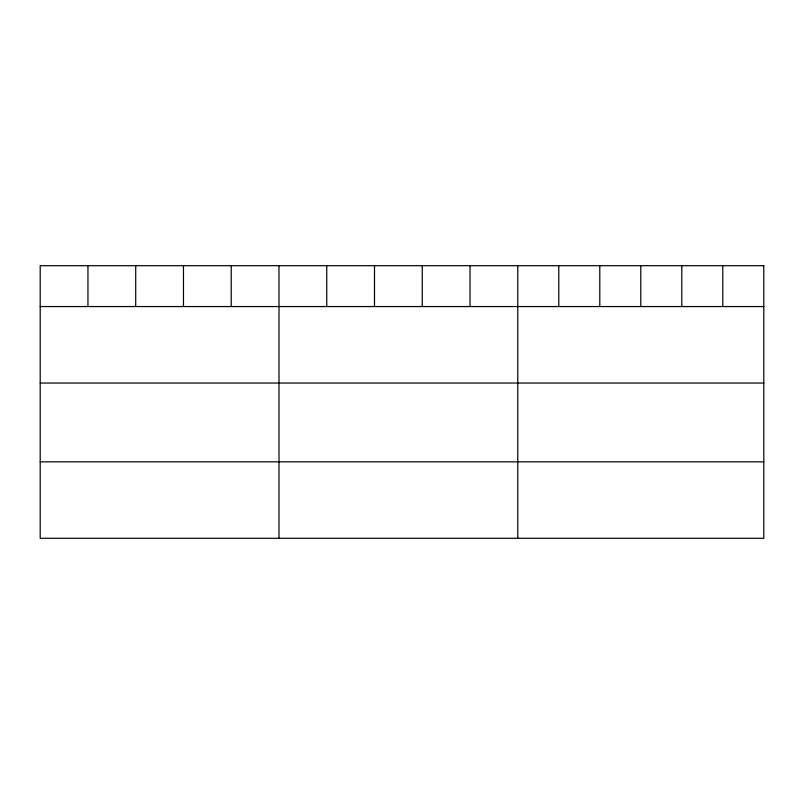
<?xml version="1.0" encoding="UTF-8"?>
<svg xmlns="http://www.w3.org/2000/svg" width="804" height="804" viewBox="0 0 804 804"><rect width="100%" height="100%" fill="white"/><g stroke="black" fill="none" stroke-linecap="round" stroke-linejoin="round"><path stroke-width="1.21" d="M40.2 306.555L763.8 306.555M40.2 383.036L763.8 383.036M40.2 461.828L763.8 461.828M722.796 265.702L722.796 306.555M681.792 265.702L681.792 306.555M640.788 265.702L640.788 306.555M599.784 265.702L599.784 306.555M558.78 265.702L558.78 306.555M517.776 265.702L517.776 538.298M470.018 265.702L470.018 306.555M422.261 265.702L422.261 306.555M374.503 265.702L374.503 306.555M326.746 265.702L326.746 306.555M278.988 265.702L278.988 538.298M231.23 265.702L231.23 306.555M183.473 265.702L183.473 306.555M135.715 265.702L135.715 306.555M87.958 265.702L87.958 306.555M763.8 265.702L40.2 265.702L40.2 538.298L763.8 538.298L763.8 265.702"/></g></svg>
